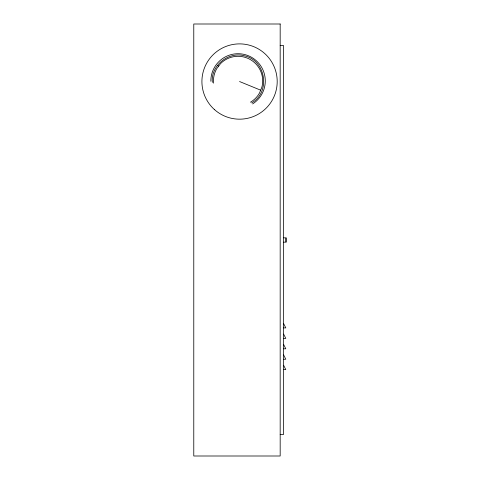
<?xml version="1.0" encoding="UTF-8"?>
<svg xmlns="http://www.w3.org/2000/svg" width="480" height="480" viewBox="0 0 480 480"><rect width="100%" height="100%" fill="white"/><g stroke="black" fill="none" stroke-linecap="round" stroke-linejoin="round"><path stroke-width="0.72" d="M251.658 102.9C270.774 92.286 265.98 60.57 244.674 55.866C228.48 51.186 210.684 65.502 212.334 82.368M280.176 45.6L283.632 45.6L283.632 434.4L280.176 434.4M283.632 237.84L285.792 237.84L285.792 242.16L283.632 242.16M283.632 327.906L285.792 327.906L283.632 323.586M283.632 338.424L285.792 338.424L283.632 334.104M283.632 348.798L285.792 348.798L283.632 344.478M283.632 359.25L285.792 359.25L283.632 354.93M283.632 369.6L285.792 369.6L283.632 365.28M239.556 81.534L260.658 90.174M217.62 65.364L218.64 66.138M286.224 237.84L286.224 242.16M210.858 81.288A27.216 27.21 28 0 1 251.04 57.006A27.216 27.21 28 0 1 252.6 103.932M250.47 102.198A24.624 24.618 28 0 0 259.446 93.15L261.876 87.204A24.624 24.618 28 0 0 220.584 63.582L216.696 68.7A24.624 24.618 28 0 0 213.546 83.16M280.176 24L193.776 24L193.776 456L280.176 456L280.176 24M214.302 109.446A37.644 37.644 0 0 0 276.36 89.448A37.644 37.644 0 0 0 228.006 45.702A37.644 37.644 0 0 0 214.302 109.446"/></g></svg>
